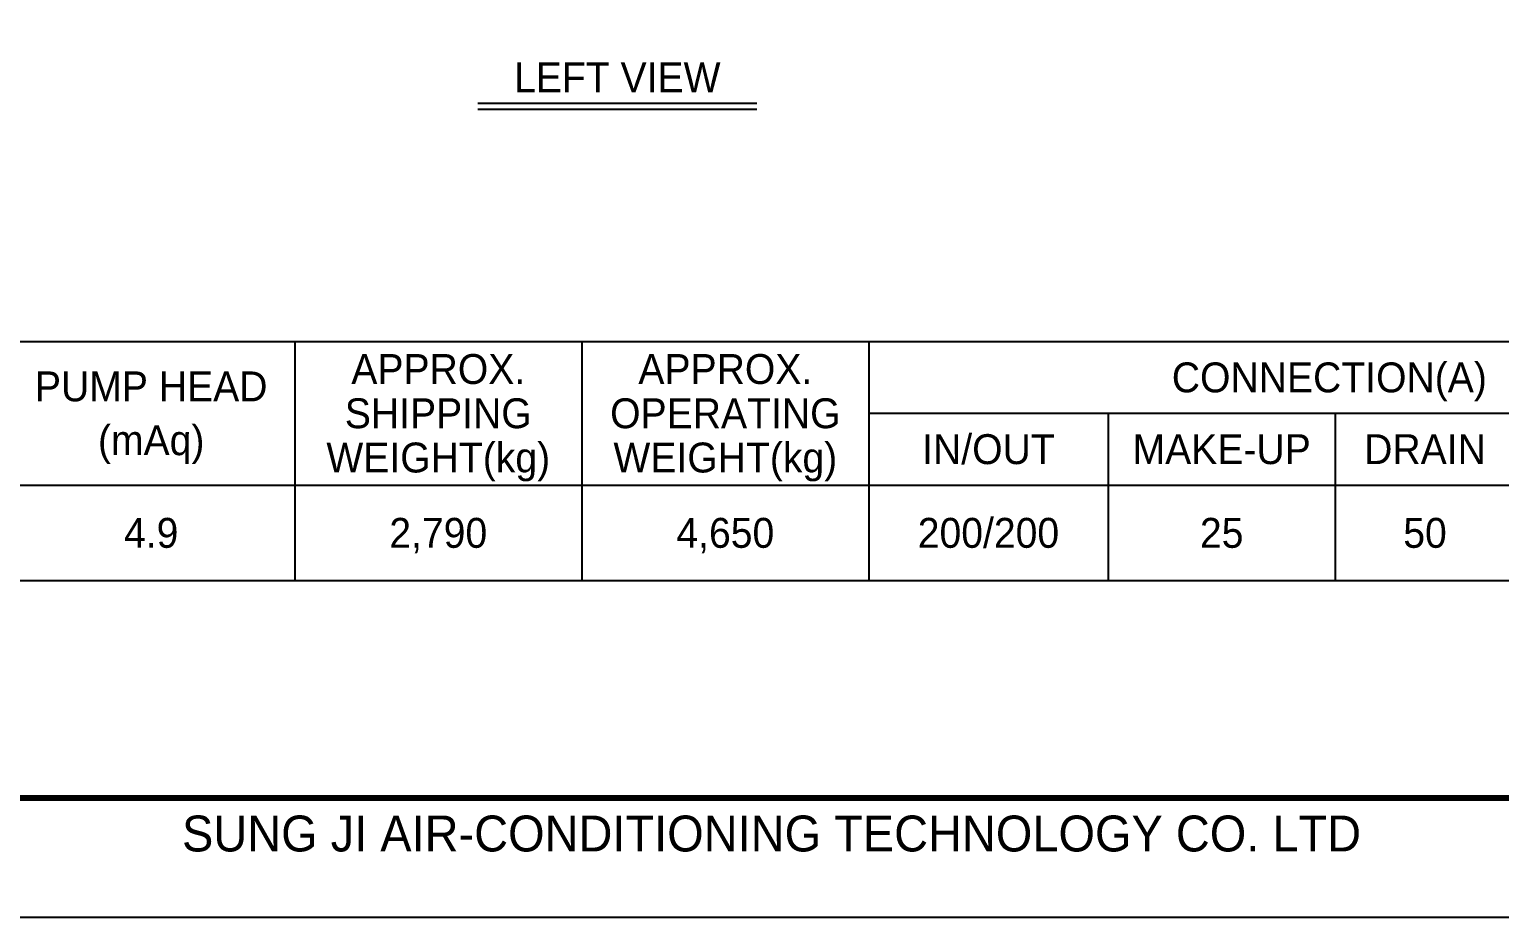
# Model space of a CAD drawing. Header units: millimetres. Extents: x 9871 to 39278, y 5493 to 26288.
# Drawn here: x 19443 to 28047, y 5493 to 10692 of the extents above; entities that cross this region are included whole.
import ezdxf
from ezdxf.enums import TextEntityAlignment as Align

# ---------------------------------------------------------------- set-up
doc = ezdxf.new("R2010")
doc.units = ezdxf.units.MM
for name, color, linetype in [('냉각탑_box', 1, 'Continuous'), ('냉각탑_form', 1, 'Continuous'), ('냉각탑_text', 3, 'Continuous')]:
    doc.layers.add(name, color=color, linetype=linetype)
doc.styles.add('돋움', font='Dotum.ttf')

# ---------------------------------------------------------------- blocks, each defined once
blk = doc.blocks.new('냉각탑form')
at = {"layer": 'Defpoints'}
blk.add_lwpolyline([(0, 297.07), (420.1, 297.07), (420.1, 0), (0, 0)], close=True, dxfattribs=at)
at = {"layer": '냉각탑_form', "const_width": 0.5}
blk.add_lwpolyline([(10, 287.07), (10, 10), (410.1, 10), (410.1, 287.07)], close=True, dxfattribs=at)
at = {"layer": '냉각탑_form', "style": '돋움'}
blk.add_text('SUNG JI AIR-CONDITIONING TECHNOLOGY CO. LTD', height=3.0007, dxfattribs=at).set_placement((149.5, 5.53))

msp = doc.modelspace()

# ---------------------------------------------------------------- linework, layer by layer
at = {"layer": '냉각탑_box'}
for p, q in [((22066.7, 10259.8), (23700, 10259.8)), ((22066.7, 10259.8), (23700, 10259.8)), ((22066.7, 10224.8), (23700, 10224.8)), ((22066.7, 10224.8), (23700, 10224.8)), ((20995.5, 8865.1), (20995.5, 7465.1)), ((20995.5, 8865.1), (20995.5, 7465.1)), ((22675.5, 8865.1), (22675.5, 7465.1)), ((22675.5, 8865.1), (22675.5, 7465.1)), ((24355.5, 8865.1), (24355.5, 7465.1)), ((24355.5, 8865.1), (24355.5, 7465.1)), ((24355.5, 8445.1), (29745.5, 8445.1)), ((24355.5, 8445.1), (29745.5, 8445.1)), ((25755.5, 8445.1), (25755.5, 7465.1)), ((25755.5, 8445.1), (25755.5, 7465.1)), ((27085.5, 8445.1), (27085.5, 7465.1)), ((27085.5, 8445.1), (27085.5, 7465.1)), ((14695.5, 8025.1), (29745.5, 8025.1)), ((14695.5, 8025.1), (29745.5, 8025.1))]:
    msp.add_line(p, q, dxfattribs=at)
msp.add_lwpolyline([(14695.5, 8865.1), (29745.5, 8865.1), (29745.5, 7465.1), (14695.5, 7465.1)], close=True, dxfattribs=at)
msp.add_lwpolyline([(14695.5, 8865.1), (29745.5, 8865.1), (29745.5, 7465.1), (14695.5, 7465.1)], close=True, dxfattribs=at)

# ---------------------------------------------------------------- block references
at = {"layer": '냉각탑_form', "xscale": 70, "yscale": 70, "zscale": 70}
msp.add_blockref('냉각탑form', (9870.8, 5493.2), dxfattribs=at)

# ---------------------------------------------------------------- texts
at = {"layer": '냉각탑_text', "style": '돋움'}
for s, p in [('LEFT VIEW', (22883.3, 10411.4)), ('LEFT VIEW', (22883.3, 10411.4)), ('APPROX.', (21835.5, 8704.1)), ('APPROX.', (21835.5, 8704.1)), ('APPROX.', (23515.5, 8704.1)), ('APPROX.', (23515.5, 8704.1)), ('CONNECTION(A)', (27050.5, 8655.1)), ('CONNECTION(A)', (27050.5, 8655.1)), ('PUMP HEAD', (20155.5, 8602.6)), ('PUMP HEAD', (20155.5, 8602.6)), ('SHIPPING', (21835.5, 8445.1)), ('SHIPPING', (21835.5, 8445.1)), ('OPERATING', (23515.5, 8445.1)), ('OPERATING', (23515.5, 8445.1)), ('(mAq)', (20155.5, 8287.6)), ('(mAq)', (20155.5, 8287.6)), ('WEIGHT(kg)', (21835.5, 8186.1)), ('WEIGHT(kg)', (21835.5, 8186.1)), ('WEIGHT(kg)', (23515.5, 8186.1)), ('WEIGHT(kg)', (23515.5, 8186.1)), ('IN/OUT', (25055.5, 8235.1)), ('IN/OUT', (25055.5, 8235.1)), ('MAKE-UP', (26420.5, 8235.1)), ('MAKE-UP', (26420.5, 8235.1)), ('DRAIN', (27610.5, 8235.1)), ('DRAIN', (27610.5, 8235.1)), ('4.9', (20155.5, 7745.1)), ('2,790', (21835.5, 7745.1)), ('4,650', (23515.5, 7745.1)), ('200/200', (25055.5, 7745.1)), ('25', (26420.5, 7745.1)), ('50', (27610.5, 7745.1))]:
    msp.add_text(s, height=175, dxfattribs=at).set_placement(p, align=Align.MIDDLE_CENTER)

doc.saveas('drawing.dxf')
